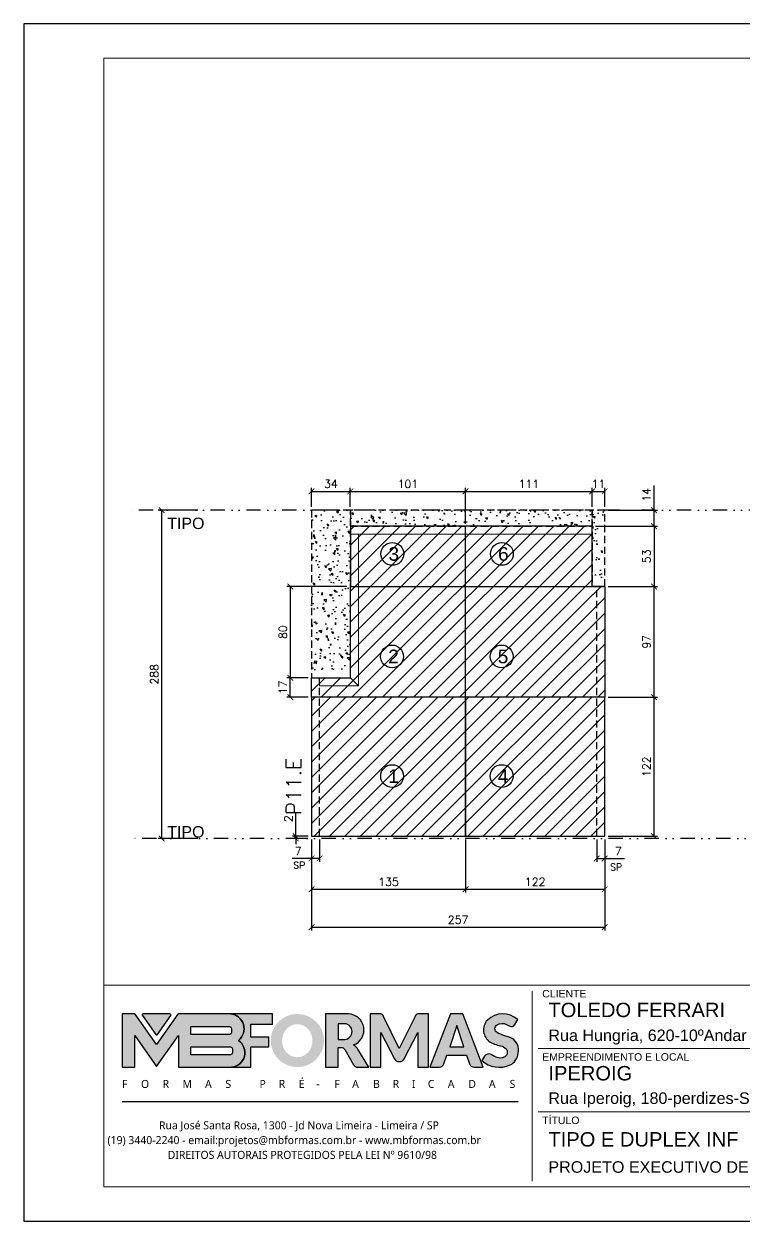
# Model space of a CAD drawing. Extents: x -23436 to 4767, y -3862 to 10024.
# Drawn here: x -17506 to -16875, y 632 to 1682 of the extents above; entities that cross this region are included whole.
import ezdxf
from ezdxf.enums import TextEntityAlignment as Align

# ---------------------------------------------------------------- set-up
doc = ezdxf.new("R2010")
doc.units = 0
doc.header["$PDMODE"] = 2
doc.header["$PDSIZE"] = 10
doc.linetypes.add('DIVIDE2', pattern=[0.625, 0.25, -0.125, 0, -0.125, 0, -0.125])
doc.linetypes.add('HIDDEN', pattern=[9.525, 6.35, -3.175])
doc.layers.get('0').update_dxf_attribs({"lineweight": 13})
doc.layers.get('Defpoints').update_dxf_attribs({"lineweight": 13})
for name, color, linetype in [('Concreto', 250, 'HIDDEN'), ('Cota', 4, 'Continuous'), ('MB Logo', 254, 'Continuous'), ('Nível', 160, 'Continuous'), ('Painéis', 30, 'Continuous'), ('Reaproveitamento', 252, 'Continuous'), ('Romaneio', 10, 'Continuous'), ('Sarrafo de Pressão', 42, 'HIDDEN'), ('Texto Nível', 251, 'Continuous')]:
    doc.layers.add(name, color=color, linetype=linetype)
for name, color, linetype, lineweight in [('cotas', 4, 'Continuous', 13), ('FOLHA MB', 7, 'Continuous', 13), ('Texto Seção', 7, 'Continuous', 15)]:
    doc.layers.add(name, color=color, linetype=linetype, lineweight=lineweight)
doc.layers.add('Laje_Perimetro', color=7, linetype='Continuous', plot=False)
doc.styles.add('ARIAL', font='arial.ttf', dxfattribs={"oblique": 15, "height": 25})
doc.styles.add('MB_C01', font='arial.ttf', dxfattribs={"height": 1.3})
doc.styles.add('MB_C02', font='arial.ttf', dxfattribs={"height": 2})
doc.styles.add('MB_C03', font='arial.ttf', dxfattribs={"height": 2.5})
doc.styles.add('MB_C04', font='arial.ttf', dxfattribs={"height": 6})
doc.styles.add('MtXpl_Lucida_Sans_Un', font='l_10646.ttf')
doc.styles.add('REGUA-120', font='ROMANS.shx', dxfattribs={"height": 15})
doc.styles.add('ROMANS', font='romans.shx')
doc.dimstyles.new('Cota Paínel', dxfattribs={"dimtxt": 7, "dimasz": 5, "dimexe": 3, "dimexo": 3, "dimgap": 3, "dimtad": 1, "dimdec": 1, "dimzin": 12, "dimdsep": 46, "dimtxsty": 'ROMANS', "dimblk": 'ARCHTICK', "dimcen": 0, "dimclrd": 4, "dimclre": 4, "dimclrt": 1, "dimadec": 1, "dimazin": 3, "dimtfac": 1, "dimtdec": 1, "dimtmove": 0, "dimatfit": 3, "dimldrblk": 'OBLIQUE', "dimfxl": 0, "dimtolj": 1, "dimtzin": 12, "dimarcsym": 0})
doc.dimstyles.new('PAINEL', dxfattribs={"dimtxt": 7, "dimasz": 5, "dimexe": 3, "dimexo": 3, "dimgap": 3, "dimtad": 1, "dimdec": 1, "dimzin": 12, "dimdsep": 46, "dimtxsty": 'ROMANS', "dimblk": 'ARCHTICK', "dimcen": 0, "dimclrd": 4, "dimclre": 4, "dimclrt": 1, "dimadec": 1, "dimazin": 3, "dimtfac": 1, "dimtdec": 1, "dimtmove": 0, "dimatfit": 3, "dimldrblk": 'OBLIQUE', "dimfxl": 0, "dimtolj": 1, "dimtzin": 12, "dimarcsym": 0})
pattern_1 = [(45, (-5e-12, 11500), (-6.735192, 6.735192), [])]

# ---------------------------------------------------------------- blocks, each defined once
blk = doc.blocks.new('MB-NOVO')
at = {"layer": 'MB Logo', "linetype": 'Continuous'}
h = blk.add_hatch(color=256, dxfattribs=at)
h.dxf.hatch_style = 1
h.set_gradient(color1=(242, 132, 69), color2=(247, 180, 141), rotation=90, tint=1)
h.paths.add_polyline_path([(-18529.6, 10980.8), (-18475.7, 10980.8, 0.706757), (-18468.7, 11008, 0.681802), (-18476.7, 11034.9), (-18529.4, 11034.9, 0.243712), (-18530.2, 11034.5), (-18551.7, 11003.9), (-18573.3, 11034.5, 0.243712), (-18574.1, 11034.9), (-18586.5, 11034.9), (-18586.5, 10980.8), (-18573.9, 10980.8), (-18573.9, 11012.9), (-18551.7, 10981.5), (-18529.6, 11012.9)])
h.paths.add_polyline_path([(-18516.8, 11014.1), (-18516.8, 11022), (-18477.8, 11022, -0.414214), (-18475.8, 11020), (-18475.8, 11016.1, -0.414214), (-18477.8, 11014.1)], flags=16)
h.paths.add_polyline_path([(-18516.8, 11001.4), (-18476.8, 11001.4, -0.414214), (-18474.8, 10999.4), (-18474.8, 10995.5, -0.414214), (-18476.8, 10993.5), (-18516.8, 10993.5)], flags=16)
at = {"layer": 'MB Logo', "true_color": 0x262626}
h = blk.add_hatch(color=250, dxfattribs=at)
h.dxf.hatch_style = 1
h.paths.add_polyline_path([(-18537.3, 11033.3, 0.60809), (-18538.1, 11034.9), (-18565.3, 11034.9, 0.60809), (-18566.1, 11033.3), (-18552.5, 11014, 0.518202), (-18550.9, 11014)])
h = blk.add_hatch(color=250, dxfattribs=at)
h.dxf.hatch_style = 1
h.paths.add_polyline_path([(-18456.2, 11011.3), (-18456.2, 11024.6), (-18434.2, 11024.6), (-18434.2, 11034.9), (-18476.7, 11034.9, -0.681802), (-18468.7, 11008, -0.706757), (-18475.7, 10980.8), (-18456.2, 10980.8), (-18456.2, 11001.4), (-18437.8, 11001.4), (-18437.8, 11011.3)])
h = blk.add_hatch(color=250, dxfattribs=at)
h.dxf.hatch_style = 1
h.paths.add_polyline_path([(-18435.9, 11007.9, 1), (-18381.9, 11007.9, 1)])
edge = h.paths.add_edge_path(flags=16)
edge.add_ellipse((-18409, 11007.7), major_axis=(0, 16.8), ratio=0.916255, start_angle=0, end_angle=360)
h = blk.add_hatch(color=250, dxfattribs=at)
h.dxf.hatch_style = 1
h.paths.add_polyline_path([(-18357, 11034.9), (-18380.2, 11034.9), (-18380.2, 10980.8), (-18367.6, 10980.8), (-18367.6, 11000.7), (-18363.4, 11000.7, -0.195765), (-18360.9, 10998.9), (-18351.8, 10983.2, 0.261385), (-18347.5, 10980.8), (-18336.4, 10980.8), (-18347.5, 10999, 0.082429), (-18349.6, 11001.5), (-18351.9, 11003.4, 0.81838)])
h.paths.add_polyline_path([(-18360.8, 11009), (-18367.6, 11009), (-18367.6, 11025), (-18360.8, 11025, -0.92578)], flags=16)
h = blk.add_hatch(color=250, dxfattribs=at)
h.dxf.hatch_style = 1
h.paths.add_polyline_path([(-18286.6, 11015.9), (-18286.6, 10980.8), (-18275.8, 10980.8), (-18275.8, 11034.9), (-18286.6, 11034.9, 0.216647), (-18289.4, 11032.4), (-18305.5, 10999.8), (-18321.6, 11032.7, 0.199908), (-18324.3, 11034.9), (-18335.2, 11034.9), (-18335.2, 10980.8), (-18324.3, 10980.8), (-18324.3, 11015.9), (-18310.4, 10989.3, 0.279644), (-18306, 10986.6, 0.340986), (-18300.5, 10989.3)])
h = blk.add_hatch(color=250, dxfattribs=at)
h.dxf.hatch_style = 1
h.paths.add_polyline_path([(-18274.4, 10980.8), (-18265, 10980.8, 0.322517), (-18260.2, 10984.3), (-18257.3, 10993), (-18237.2, 10993), (-18234.3, 10984.3, 0.322517), (-18229.5, 10980.8), (-18220.3, 10980.8), (-18241.2, 11034.9), (-18253.4, 11034.9)])
h.paths.add_polyline_path([(-18254.4, 11001.6), (-18247.3, 11023), (-18240.1, 11001.6)], flags=16)
h = blk.add_hatch(color=250, dxfattribs=at)
h.dxf.hatch_style = 1
h.paths.add_polyline_path([(-18206, 11024, -0.247671), (-18196.9, 11024.3), (-18193.5, 11022.5, 0.40799), (-18188.2, 11024.1), (-18185.4, 11029.1, 0.392837), (-18216.2, 11028.7, 0.467779), (-18213.3, 11006.3, 0.077523), (-18201.2, 11002.1, -0.214206), (-18196.1, 10997.9, -0.284295), (-18198.2, 10991.4, -0.26924), (-18208.8, 10991.6), (-18212.2, 10993.6, 0.407727), (-18219, 10992.1), (-18221.8, 10987.7, 0.296878), (-18193.2, 10983.1, 0.272251), (-18184.9, 10995.3), (-18184.6, 10997.9, 0.348906), (-18193.7, 11011.2), (-18200.4, 11013.5, -0.045018), (-18205.8, 11015.7, -0.618284)])
at = {"layer": 'MB Logo', "linetype": 'Continuous'}
blk.add_line((-18586.5, 10945.9), (-18184.8, 10945.9), dxfattribs=at)
at = {"layer": 'MB Logo', "color": 23, "linetype": 'Continuous', "true_color": 0xf28445}
for points in [[(-18573.3, 11034.5, 0.243712), (-18574.1, 11034.9), (-18586.5, 11034.9), (-18586.5, 10980.8), (-18573.9, 10980.8), (-18573.9, 11012.9), (-18551.7, 10981.5), (-18529.6, 11012.9), (-18529.6, 10980.8), (-18475.7, 10980.8, 0.706757), (-18468.7, 11008, 0.681802), (-18476.7, 11034.9), (-18529.4, 11034.9, 0.243712), (-18530.2, 11034.5), (-18551.7, 11003.9)], [(-18516.8, 11022), (-18477.8, 11022, -0.414214), (-18475.8, 11020), (-18475.8, 11016.1, -0.414214), (-18477.8, 11014.1), (-18516.8, 11014.1)], [(-18516.8, 11001.4), (-18476.8, 11001.4, -0.414214), (-18474.8, 10999.4), (-18474.8, 10995.5, -0.414214), (-18476.8, 10993.5), (-18516.8, 10993.5)]]:
    blk.add_lwpolyline(points, format="xyb", close=True, dxfattribs=at)
at = {"layer": 'MB Logo', "color": 250, "true_color": 0x262626}
for points in [[(-18537.3, 11033.3, 0.60809), (-18538.1, 11034.9), (-18565.3, 11034.9, 0.60809), (-18566.1, 11033.3), (-18552.5, 11014, 0.518202), (-18550.9, 11014)], [(-18437.8, 11011.3), (-18456.2, 11011.3), (-18456.2, 11024.6), (-18434.2, 11024.6), (-18434.2, 11034.9), (-18476.7, 11034.9, -0.681802), (-18468.7, 11008, -0.706757), (-18475.7, 10980.8), (-18456.2, 10980.8), (-18456.2, 11001.4), (-18437.8, 11001.4)], [(-18347.5, 10980.8), (-18336.4, 10980.8), (-18347.5, 10999, 0.082429), (-18349.6, 11001.5), (-18351.9, 11003.4, 0.81838), (-18357, 11034.9), (-18380.2, 11034.9), (-18380.2, 10980.8), (-18367.6, 10980.8), (-18367.6, 11000.7), (-18363.4, 11000.7, -0.209789), (-18360.8, 10998.7), (-18351.8, 10983.2, 0.261385)], [(-18286.6, 11015.9), (-18286.6, 10980.8), (-18275.8, 10980.8), (-18275.8, 11034.9), (-18286.6, 11034.9, 0.216647), (-18289.4, 11032.4), (-18305.5, 10999.8), (-18321.5, 11032.4, 0.216647), (-18324.3, 11034.9), (-18335.2, 11034.9), (-18335.2, 10980.8), (-18324.3, 10980.8), (-18324.3, 11015.9), (-18310.4, 10989.3, 0.279644), (-18306, 10986.6), (-18304.9, 10986.6, 0.279644), (-18300.5, 10989.3)], [(-18265, 10980.8, 0.322517), (-18260.2, 10984.3), (-18257.3, 10993), (-18237.2, 10993), (-18234.3, 10984.3, 0.322517), (-18229.5, 10980.8), (-18220.3, 10980.8), (-18241.2, 11034.9), (-18253.4, 11034.9), (-18274.4, 10980.8)], [(-18206.2, 11015.9, -0.549626), (-18206.4, 11023.8, -0.258723), (-18196.9, 11024.3), (-18193.5, 11022.5, 0.40799), (-18188.2, 11024.1), (-18185.4, 11029.1, 0.392837), (-18216.2, 11028.7, 0.467779), (-18213.3, 11006.3, 0.077523), (-18201.2, 11002.1, -0.203897), (-18196.3, 10998.2), (-18196.1, 10997.8, -0.267611), (-18198, 10991.6), (-18198.5, 10991.3, -0.261145), (-18208.8, 10991.6), (-18212.2, 10993.6, 0.407727), (-18219, 10992.1), (-18221.8, 10987.7, 0.296878), (-18193.2, 10983.1, 0.265963), (-18184.9, 10994.9), (-18184.7, 10997.6, 0.340466), (-18193.1, 11011), (-18200.4, 11013.5, -0.049298)], [(-18367.6, 11009), (-18360.8, 11009, 0.92578), (-18360.8, 11025), (-18367.6, 11025)]]:
    blk.add_lwpolyline(points, format="xyb", close=True, dxfattribs=at)
blk.add_lwpolyline([(-18247.3, 11023), (-18254.4, 11001.6), (-18240.1, 11001.6)], close=True, dxfattribs=at)
at = {"layer": 'MB Logo', "color": 250, "true_color": 0x262626, "style": 'MtXpl_Lucida_Sans_Un'}
for s, height, p in [('F', 8.12, (-18586.8, 10959.8)), ('O', 8.12, (-18567.5, 10959.8)), ('R', 8.12, (-18545.6, 10959.8)), ('M', 8.12, (-18525.4, 10959.8)), ('A', 8.12, (-18502.5, 10959.8)), ('S', 8.12, (-18481.9, 10959.8)), ('P', 8.12, (-18447.3, 10959.8)), ('R', 8.12, (-18427.8, 10959.8)), ('É', 8.12, (-18407.5, 10959.8)), ('-', 8.12, (-18389.6, 10959.8)), ('F', 8.12, (-18371.4, 10959.8)), ('A', 8.12, (-18353.3, 10959.8)), ('B', 8.12, (-18332.1, 10959.8)), ('R', 8.12, (-18312.2, 10959.8)), ('I', 8.12, (-18292.7, 10959.8)), ('C', 8.12, (-18276.6, 10959.8)), ('A', 8.12, (-18256.3, 10959.8)), ('D', 8.12, (-18235.5, 10959.8)), ('A', 8.12, (-18214.6, 10959.8)), ('S', 8.12, (-18193.6, 10959.8)), ('DIREITOS AUTORAIS PROTEGIDOS PELA LEI Nº 9610/98', 8.122, (-18540.4, 10887.8))]:
    blk.add_text(s, height=height, dxfattribs=at).set_placement(p)
at = {"layer": 'MB Logo', "style": 'MtXpl_Lucida_Sans_Un'}
for s, p in [('Rua José Santa Rosa, 1300 - Jd Nova Limeira - Limeira / SP', (-18549.2, 10917.8)), ('(19) 3440-2240 - email:projetos@mbformas.com.br - www.mbformas.com.br', (-18601.5, 10902.8))]:
    blk.add_text(s, height=8.122, dxfattribs=at).set_placement(p)
blk = doc.blocks.new('A$C169d8357')
at = {"layer": 'FOLHA MB', "color": 1}
for p, q in [((1109.8, 356.7), (70, 356.7)), ((445.6, 351.7), (445.6, 185)), ((786.6, 351.7), (786.6, 250.7)), ((943.1, 351.7), (943.1, 185)), ((1109.8, 356.7), (1109.8, 179.9)), ((1455, 356.7), (1109.8, 356.7)), ((1155.3, 185), (1155.3, 351.7)), ((1232.6, 351.7), (1232.6, 185)), ((1455, 331.5), (1109.8, 331.5)), ((938.1, 316.3), (791.6, 316.3)), ((1109.8, 316.3), (948.2, 316.3)), ((1029, 311.3), (1029, 286)), ((1455, 306.2), (1109.8, 306.2)), ((781.5, 301.2), (450.7, 301.2)), ((938.1, 281), (791.6, 281)), ((1109.8, 281), (948.2, 281)), ((1029, 275.9), (1029, 250.7)), ((1455, 281), (1109.8, 281)), ((1455, 255.7), (1109.8, 255.7)), ((938.1, 245.6), (450.7, 245.6)), ((1109.8, 245.6), (948.2, 245.6)), ((1029, 240.6), (1029, 185)), ((1455, 230.4), (1109.8, 230.4)), ((1455, 205.2), (1109.8, 205.2))]:
    blk.add_line(p, q, dxfattribs=at)
for points in [[(0, 1199.9), (0, 149.9), (1485, 149.9), (1485, 1199.9)], [(70, 1169.9), (70, 179.9), (1455, 179.9), (1455, 1169.9)]]:
    blk.add_lwpolyline(points, close=True, dxfattribs=at)
at = {"layer": 'MB Logo', "xscale": 0.8642040370897565, "yscale": 0.8642040370897565, "zscale": 0.8642040370897565}
blk.add_blockref('MB-NOVO', (16148.7, -9204.8), dxfattribs=at)
at = {"layer": 'FOLHA MB', "color": 6}
for s, height, style, p in [('CLIENTE', 6.57, 'MB_C01', (454.3, 346.1)), ('RESPONSÁVEL TÉCNICO', 6.566, 'MB_C01', (791.2, 344.6)), ('FASE DO PROJETO', 6.566, 'MB_C01', (947.8, 344.6)), ('Rua Hungria, 620-10ºAndar SP /  São Paulo', 10.102, 'MB_C02', (459.7, 307.8)), ('PROJETISTA', 6.57, 'MB_C01', (791.2, 306.7)), ('DATA', 6.57, 'MB_C01', (947.8, 306.7)), ('ESCALA', 6.57, 'MB_C01', (1033.7, 306.7)), ('EMPREENDIMENTO E LOCAL', 6.566, 'MB_C01', (454.3, 290.6)), ('DISCIPLINA', 6.57, 'MB_C01', (791.2, 271.4)), ('COR MADEIRA', 6.566, 'MB_C01', (947.8, 271.4)), ('COR TARJA', 6.57, 'MB_C01', (1033.7, 271.4)), ('Rua Iperoig, 180-perdizes-SP /  São Paulo', 10.102, 'MB_C02', (459.7, 252.7)), ('TÍTULO', 6.57, 'MB_C01', (454.3, 235)), ('REVISÃO', 6.57, 'MB_C01', (947.8, 236.5)), ('FOLHA', 6.57, 'MB_C01', (1033.7, 236.5)), ('PROJETO EXECUTIVO DE PILARES', 10.102, 'MB_C02', (459.7, 192.3))]:
    blk.add_text(s, height=height, dxfattribs=dict(at, style=style)).set_placement(p)
at = {"layer": 'FOLHA MB', "color": 5}
for s, height, style, p in [('TOLEDO FERRARI', 12.628, 'MB_C03', (459.7, 328.8)), ('DANIEL RODRIGUES', 10.102, 'MB_C02', (791.6, 322.4)), ('EXECUTIVO', 10.1, 'MB_C02', (948.1, 320.5)), ('THAÍS BANDEIRA', 10.102, 'MB_C02', (791.5, 285.1)), ('31/05/2023', 10.1, 'MB_C02', (948.1, 285.1)), ('1:50', 10.1, 'MB_C02', (1034, 287.1)), ('IPEROIG', 12.63, 'MB_C03', (459.7, 273.3)), ('PADRÃO', 10.1, 'MB_C02', (948.1, 251.8)), ('FORMA DE MADEIRA', 10.102, 'MB_C02', (791.6, 251.7)), ('S/COR', 10.1, 'MB_C02', (1034, 251.8)), ('TIPO E DUPLEX INF', 12.628, 'MB_C03', (459.7, 215.3)), ('00', 10.1, 'MB_C02', (1126.7, 211.8)), ('31/05/23', 10.1, 'MB_C02', (1166.5, 211.6)), ('EMISSÃO INICIAL', 10.102, 'MB_C02', (1243.1, 211.6)), ('00', 12.63, 'MB_C03', (967.6, 205))]:
    blk.add_text(s, height=height, dxfattribs=dict(at, style=style)).set_placement(p)
at = {"layer": 'FOLHA MB', "color": 6, "style": 'MB_C01'}
for s, p in [('REV. Nº', (1132.5, 198.1)), ('DATA', (1189.7, 198.1)), ('DESCRIÇÃO', (1265.5, 198.1))]:
    blk.add_text(s, height=6.57, dxfattribs=at).set_placement(p, align=Align.MIDDLE_CENTER)
at = {"layer": 'FOLHA MB', "insert": (1239.4, 189.4), "char_height": 5.051, "width": 210.818, "attachment_point": 1, "style": 'MB_C04'}
blk.add_mtext('TOLEDO-IPEROIG-LO-TIP-DINF-PI-R00.DWG', dxfattribs=at)
blk = doc.blocks.new('_ArchTick')
at = {"color": 0, "linetype": 'ByBlock', "const_width": 0.15}
blk.add_lwpolyline([(-0.5, -0.5), (0.5, 0.5)], dxfattribs=at)
blk = doc.blocks.new('*D4330')
at = {"layer": 'Cota', "color": 4, "lineweight": -2, "transparency": 16777216}
for p, q in [((-17254.3, 966.8), (-17254.3, 920.3)), ((-17119.3, 966.8), (-17119.3, 920.3)), ((-17254.3, 923.3), (-17119.3, 923.3))]:
    blk.add_line(p, q, dxfattribs=at)
at = {"layer": 'Defpoints', "color": 0, "transparency": 16777216}
for p in [(-17254.3, 969.8), (-17119.3, 969.8), (-17119.3, 923.3)]:
    blk.add_point(p, dxfattribs=at)
at = {"layer": 'Cota', "color": 4, "lineweight": -2, "transparency": 16777216, "xscale": 5, "yscale": 5, "zscale": 5, "rotation": 180}
blk.add_blockref('_ArchTick', (-17254.3, 923.3), dxfattribs=at)
at = {"layer": 'Cota', "color": 4, "lineweight": -2, "transparency": 16777216, "xscale": 5, "yscale": 5, "zscale": 5}
blk.add_blockref('_ArchTick', (-17119.3, 923.3), dxfattribs=at)
at = {"layer": 'Cota', "color": 1, "transparency": 16777216, "insert": (-17186.8, 929.8), "char_height": 7, "attachment_point": 5, "style": 'ROMANS'}
blk.add_mtext('\\A1;135', dxfattribs=at)
blk = doc.blocks.new('_OBLIQUE')
at = {"color": 0, "linetype": 'ByBlock', "lineweight": -2}
for p, q in [((0, 0), (-1, 0)), ((-0.5, -0.5), (0.5, 0.5))]:
    blk.add_line(p, q, dxfattribs=at)
blk = doc.blocks.new('*D4331')
at = {"layer": 'Cota', "color": 4, "lineweight": -2, "transparency": 16777216}
for p, q in [((-16994.3, 1091.8), (-16951.1, 1091.8)), ((-16954.1, 969.8), (-16954.1, 1091.8)), ((-16994.3, 969.8), (-16951.1, 969.8))]:
    blk.add_line(p, q, dxfattribs=at)
at = {"layer": 'Defpoints', "color": 0, "transparency": 16777216}
for p in [(-16997.3, 1091.8), (-16954.1, 1091.8), (-16997.3, 969.8)]:
    blk.add_point(p, dxfattribs=at)
at = {"layer": 'Cota', "color": 4, "lineweight": -2, "transparency": 16777216, "xscale": 5, "yscale": 5, "zscale": 5}
for p, rotation in [((-16954.1, 1091.8), 90), ((-16954.1, 969.8), 270)]:
    blk.add_blockref('_ArchTick', p, dxfattribs=dict(at, rotation=rotation))
at = {"layer": 'Cota', "color": 1, "transparency": 16777216, "insert": (-16960.6, 1030.8), "char_height": 7, "attachment_point": 5, "rotation": 90, "style": 'ROMANS'}
blk.add_mtext('\\A1;122', dxfattribs=at)
blk = doc.blocks.new('*D4332')
at = {"layer": 'Cota', "color": 4, "lineweight": -2, "transparency": 16777216}
for p, q in [((-17254.3, 966.8), (-17254.3, 947.3)), ((-17247.3, 966.8), (-17247.3, 947.3)), ((-17254.3, 950.3), (-17271.4, 950.3)), ((-17247.3, 950.3), (-17254.3, 950.3))]:
    blk.add_line(p, q, dxfattribs=at)
at = {"layer": 'Defpoints', "color": 0, "transparency": 16777216}
for p in [(-17254.3, 969.8), (-17247.3, 969.8), (-17254.3, 950.3)]:
    blk.add_point(p, dxfattribs=at)
at = {"layer": 'Cota', "color": 4, "lineweight": -2, "transparency": 16777216, "xscale": 5, "yscale": 5, "zscale": 5, "rotation": 180}
blk.add_blockref('_ArchTick', (-17254.3, 950.3), dxfattribs=at)
at = {"layer": 'Cota', "color": 4, "lineweight": -2, "transparency": 16777216, "xscale": 5, "yscale": 5, "zscale": 5}
blk.add_blockref('_ArchTick', (-17247.3, 950.3), dxfattribs=at)
at = {"layer": 'Cota', "color": 1, "transparency": 16777216, "insert": (-17266.1, 956.8), "char_height": 7, "attachment_point": 5, "style": 'ROMANS'}
blk.add_mtext('\\A1;7', dxfattribs=at)
blk = doc.blocks.new('*D4333')
at = {"layer": 'Cota', "color": 4, "lineweight": -2, "transparency": 16777216}
for p, q in [((-17004.3, 966.8), (-17004.3, 947.3)), ((-16997.3, 966.8), (-16997.3, 947.3)), ((-17004.3, 950.3), (-16997.3, 950.3)), ((-16997.3, 950.3), (-16980.1, 950.3))]:
    blk.add_line(p, q, dxfattribs=at)
at = {"layer": 'Defpoints', "color": 0, "transparency": 16777216}
for p in [(-17004.3, 969.8), (-16997.3, 969.8), (-16997.3, 950.3)]:
    blk.add_point(p, dxfattribs=at)
at = {"layer": 'Cota', "color": 4, "lineweight": -2, "transparency": 16777216, "xscale": 5, "yscale": 5, "zscale": 5, "rotation": 180}
blk.add_blockref('_ArchTick', (-17004.3, 950.3), dxfattribs=at)
at = {"layer": 'Cota', "color": 4, "lineweight": -2, "transparency": 16777216, "xscale": 5, "yscale": 5, "zscale": 5}
blk.add_blockref('_ArchTick', (-16997.3, 950.3), dxfattribs=at)
at = {"layer": 'Cota', "color": 1, "transparency": 16777216, "insert": (-16985.4, 956.8), "char_height": 7, "attachment_point": 5, "style": 'ROMANS'}
blk.add_mtext('\\A1;7', dxfattribs=at)
blk = doc.blocks.new('*D4334')
at = {"layer": 'Cota', "color": 4, "lineweight": -2, "transparency": 16777216}
for p, q in [((-17119.3, 966.8), (-17119.3, 920.3)), ((-16997.3, 966.8), (-16997.3, 920.3)), ((-17119.3, 923.3), (-16997.3, 923.3))]:
    blk.add_line(p, q, dxfattribs=at)
at = {"layer": 'Defpoints', "color": 0, "transparency": 16777216}
for p in [(-17119.3, 969.8), (-16997.3, 969.8), (-16997.3, 923.3)]:
    blk.add_point(p, dxfattribs=at)
at = {"layer": 'Cota', "color": 4, "lineweight": -2, "transparency": 16777216, "xscale": 5, "yscale": 5, "zscale": 5, "rotation": 180}
blk.add_blockref('_ArchTick', (-17119.3, 923.3), dxfattribs=at)
at = {"layer": 'Cota', "color": 4, "lineweight": -2, "transparency": 16777216, "xscale": 5, "yscale": 5, "zscale": 5}
blk.add_blockref('_ArchTick', (-16997.3, 923.3), dxfattribs=at)
at = {"layer": 'Cota', "color": 1, "transparency": 16777216, "insert": (-17058.3, 929.8), "char_height": 7, "attachment_point": 5, "style": 'ROMANS'}
blk.add_mtext('\\A1;122', dxfattribs=at)
blk = doc.blocks.new('*D4335')
at = {"layer": 'Cota', "color": 4, "lineweight": -2, "transparency": 16777216}
for p, q in [((-17254.3, 966.8), (-17254.3, 887)), ((-16997.3, 966.8), (-16997.3, 887)), ((-17254.3, 890), (-16997.3, 890))]:
    blk.add_line(p, q, dxfattribs=at)
at = {"layer": 'Defpoints', "color": 0, "transparency": 16777216}
for p in [(-17254.3, 969.8), (-16997.3, 969.8), (-16997.3, 890)]:
    blk.add_point(p, dxfattribs=at)
at = {"layer": 'Cota', "color": 4, "lineweight": -2, "transparency": 16777216, "xscale": 5, "yscale": 5, "zscale": 5, "rotation": 180}
blk.add_blockref('_ArchTick', (-17254.3, 890), dxfattribs=at)
at = {"layer": 'Cota', "color": 4, "lineweight": -2, "transparency": 16777216, "xscale": 5, "yscale": 5, "zscale": 5}
blk.add_blockref('_ArchTick', (-16997.3, 890), dxfattribs=at)
at = {"layer": 'Cota', "color": 1, "transparency": 16777216, "insert": (-17125.8, 896.5), "char_height": 7, "attachment_point": 5, "style": 'ROMANS'}
blk.add_mtext('\\A1;257', dxfattribs=at)
blk = doc.blocks.new('*D4244')
at = {"layer": 'cotas', "color": 4, "lineweight": -2, "transparency": 16777216}
for p, q in [((-16994.3, 1188.8), (-16951.1, 1188.8)), ((-16954.1, 1091.8), (-16954.1, 1188.8)), ((-16994.3, 1091.8), (-16951.1, 1091.8))]:
    blk.add_line(p, q, dxfattribs=at)
at = {"layer": 'Defpoints', "color": 0, "transparency": 16777216}
for p in [(-16997.3, 1188.8), (-16954.1, 1188.8), (-16997.3, 1091.8)]:
    blk.add_point(p, dxfattribs=at)
at = {"layer": 'cotas', "color": 4, "lineweight": -2, "transparency": 16777216, "xscale": 5, "yscale": 5, "zscale": 5}
for p, rotation in [((-16954.1, 1188.8), 90), ((-16954.1, 1091.8), 270)]:
    blk.add_blockref('_ArchTick', p, dxfattribs=dict(at, rotation=rotation))
at = {"layer": 'cotas', "color": 1, "transparency": 16777216, "insert": (-16960.6, 1140.3), "char_height": 7, "attachment_point": 5, "rotation": 90, "style": 'ROMANS'}
blk.add_mtext('\\A1;97', dxfattribs=at)
blk = doc.blocks.new('*D4245')
at = {"layer": 'cotas', "color": 4, "lineweight": -2, "transparency": 16777216}
for p, q in [((-17005.3, 1241.8), (-16951.1, 1241.8)), ((-16954.1, 1241.8), (-16954.1, 1188.8)), ((-16994.3, 1188.8), (-16951.1, 1188.8))]:
    blk.add_line(p, q, dxfattribs=at)
at = {"layer": 'Defpoints', "color": 0, "transparency": 16777216}
for p in [(-17008.3, 1241.8), (-16997.3, 1188.8), (-16954.1, 1188.8)]:
    blk.add_point(p, dxfattribs=at)
at = {"layer": 'cotas', "color": 4, "lineweight": -2, "transparency": 16777216, "xscale": 5, "yscale": 5, "zscale": 5}
for p, rotation in [((-16954.1, 1241.8), 90), ((-16954.1, 1188.8), 270)]:
    blk.add_blockref('_ArchTick', p, dxfattribs=dict(at, rotation=rotation))
at = {"layer": 'cotas', "color": 1, "transparency": 16777216, "insert": (-16960.6, 1215.3), "char_height": 7, "attachment_point": 5, "rotation": 90, "style": 'ROMANS'}
blk.add_mtext('\\A1;53', dxfattribs=at)
blk = doc.blocks.new('*D4246')
at = {"layer": 'cotas', "color": 4, "lineweight": -2, "transparency": 16777216}
for p, q in [((-17223.3, 1188.8), (-17275.9, 1188.8)), ((-17272.9, 1188.8), (-17272.9, 1108.8)), ((-17257.3, 1108.8), (-17275.9, 1108.8))]:
    blk.add_line(p, q, dxfattribs=at)
at = {"layer": 'Defpoints', "color": 0, "transparency": 16777216}
for p in [(-17220.3, 1188.8), (-17272.9, 1108.8), (-17254.3, 1108.8)]:
    blk.add_point(p, dxfattribs=at)
at = {"layer": 'cotas', "color": 4, "lineweight": -2, "transparency": 16777216, "xscale": 5, "yscale": 5, "zscale": 5}
for p, rotation in [((-17272.9, 1188.8), 90), ((-17272.9, 1108.8), 270)]:
    blk.add_blockref('_ArchTick', p, dxfattribs=dict(at, rotation=rotation))
at = {"layer": 'cotas', "color": 1, "transparency": 16777216, "insert": (-17279.4, 1148.8), "char_height": 7, "attachment_point": 5, "rotation": 90, "style": 'ROMANS'}
blk.add_mtext('\\A1;80', dxfattribs=at)
blk = doc.blocks.new('*D4247')
at = {"layer": 'cotas', "color": 4, "lineweight": -2, "transparency": 16777216}
for p, q in [((-17254.3, 1258.8), (-17254.3, 1275.3)), ((-17254.3, 1272.3), (-17220.3, 1272.3)), ((-17220.3, 1258.8), (-17220.3, 1275.3))]:
    blk.add_line(p, q, dxfattribs=at)
at = {"layer": 'Defpoints', "color": 0, "transparency": 16777216}
for p in [(-17220.3, 1272.3), (-17254.3, 1255.8), (-17220.3, 1255.8)]:
    blk.add_point(p, dxfattribs=at)
at = {"layer": 'cotas', "color": 4, "lineweight": -2, "transparency": 16777216, "xscale": 5, "yscale": 5, "zscale": 5, "rotation": 180}
blk.add_blockref('_ArchTick', (-17254.3, 1272.3), dxfattribs=at)
at = {"layer": 'cotas', "color": 4, "lineweight": -2, "transparency": 16777216, "xscale": 5, "yscale": 5, "zscale": 5}
blk.add_blockref('_ArchTick', (-17220.3, 1272.3), dxfattribs=at)
at = {"layer": 'cotas', "color": 1, "transparency": 16777216, "insert": (-17237.3, 1278.8), "char_height": 7, "attachment_point": 5, "style": 'ROMANS'}
blk.add_mtext('\\A1;34', dxfattribs=at)
blk = doc.blocks.new('*D4248')
at = {"layer": 'cotas', "color": 4, "lineweight": -2, "transparency": 16777216}
for p, q in [((-17008.3, 1258.8), (-17008.3, 1275.3)), ((-17008.3, 1272.3), (-16997.3, 1272.3)), ((-16997.3, 1258.8), (-16997.3, 1275.3))]:
    blk.add_line(p, q, dxfattribs=at)
at = {"layer": 'Defpoints', "color": 0, "transparency": 16777216}
for p in [(-16997.3, 1272.3), (-17008.3, 1255.8), (-16997.3, 1255.8)]:
    blk.add_point(p, dxfattribs=at)
at = {"layer": 'cotas', "color": 4, "lineweight": -2, "transparency": 16777216, "xscale": 5, "yscale": 5, "zscale": 5, "rotation": 180}
blk.add_blockref('_ArchTick', (-17008.3, 1272.3), dxfattribs=at)
at = {"layer": 'cotas', "color": 4, "lineweight": -2, "transparency": 16777216, "xscale": 5, "yscale": 5, "zscale": 5}
blk.add_blockref('_ArchTick', (-16997.3, 1272.3), dxfattribs=at)
at = {"layer": 'cotas', "color": 1, "transparency": 16777216, "insert": (-17002.8, 1278.8), "char_height": 7, "attachment_point": 5, "style": 'ROMANS'}
blk.add_mtext('\\A1;11', dxfattribs=at)
blk = doc.blocks.new('*D4249')
at = {"layer": 'cotas', "color": 4, "lineweight": -2, "transparency": 16777216}
for p, q in [((-17220.3, 1258.8), (-17220.3, 1275.3)), ((-17220.3, 1272.3), (-17119.3, 1272.3)), ((-17119.3, 1244.8), (-17119.3, 1275.3))]:
    blk.add_line(p, q, dxfattribs=at)
at = {"layer": 'Defpoints', "color": 0, "transparency": 16777216}
for p in [(-17119.3, 1272.3), (-17220.3, 1255.8), (-17119.3, 1241.8)]:
    blk.add_point(p, dxfattribs=at)
at = {"layer": 'cotas', "color": 4, "lineweight": -2, "transparency": 16777216, "xscale": 5, "yscale": 5, "zscale": 5, "rotation": 180}
blk.add_blockref('_ArchTick', (-17220.3, 1272.3), dxfattribs=at)
at = {"layer": 'cotas', "color": 4, "lineweight": -2, "transparency": 16777216, "xscale": 5, "yscale": 5, "zscale": 5}
blk.add_blockref('_ArchTick', (-17119.3, 1272.3), dxfattribs=at)
at = {"layer": 'cotas', "color": 1, "transparency": 16777216, "insert": (-17169.8, 1278.8), "char_height": 7, "attachment_point": 5, "style": 'ROMANS'}
blk.add_mtext('\\A1;101', dxfattribs=at)
blk = doc.blocks.new('*D4250')
at = {"layer": 'cotas', "color": 4, "lineweight": -2, "transparency": 16777216}
for p, q in [((-17119.3, 1244.8), (-17119.3, 1275.3)), ((-17119.3, 1272.3), (-17008.3, 1272.3)), ((-17008.3, 1258.8), (-17008.3, 1275.3))]:
    blk.add_line(p, q, dxfattribs=at)
at = {"layer": 'Defpoints', "color": 0, "transparency": 16777216}
for p in [(-17008.3, 1272.3), (-17008.3, 1255.8), (-17119.3, 1241.8)]:
    blk.add_point(p, dxfattribs=at)
at = {"layer": 'cotas', "color": 4, "lineweight": -2, "transparency": 16777216, "xscale": 5, "yscale": 5, "zscale": 5, "rotation": 180}
blk.add_blockref('_ArchTick', (-17119.3, 1272.3), dxfattribs=at)
at = {"layer": 'cotas', "color": 4, "lineweight": -2, "transparency": 16777216, "xscale": 5, "yscale": 5, "zscale": 5}
blk.add_blockref('_ArchTick', (-17008.3, 1272.3), dxfattribs=at)
at = {"layer": 'cotas', "color": 1, "transparency": 16777216, "insert": (-17063.8, 1278.8), "char_height": 7, "attachment_point": 5, "style": 'ROMANS'}
blk.add_mtext('\\A1;111', dxfattribs=at)
blk = doc.blocks.new('*D5094')
at = {"layer": 'cotas', "color": 4, "lineweight": -2, "transparency": 16777216}
for p, q in [((-17354, 1255.8), (-17388.6, 1255.8)), ((-17385.6, 967.8), (-17385.6, 1255.8)), ((-17354, 967.8), (-17388.6, 967.8))]:
    blk.add_line(p, q, dxfattribs=at)
at = {"layer": 'Defpoints', "color": 0, "transparency": 16777216}
for p in [(-17385.6, 1255.8), (-17351, 1255.8), (-17351, 967.8)]:
    blk.add_point(p, dxfattribs=at)
at = {"layer": 'cotas', "color": 4, "lineweight": -2, "transparency": 16777216, "xscale": 5, "yscale": 5, "zscale": 5}
for p, rotation in [((-17385.6, 1255.8), 90), ((-17385.6, 967.8), 270)]:
    blk.add_blockref('_ArchTick', p, dxfattribs=dict(at, rotation=rotation))
at = {"layer": 'cotas', "color": 1, "transparency": 16777216, "insert": (-17392.1, 1111.8), "char_height": 7, "attachment_point": 5, "rotation": 90, "style": 'ROMANS'}
blk.add_mtext('\\A1;288', dxfattribs=at)
blk = doc.blocks.new('*D5095')
at = {"layer": 'cotas', "color": 4, "lineweight": -2, "transparency": 16777216}
for p, q in [((-16954.1, 1255.8), (-16954.1, 1277.5)), ((-16994.3, 1255.8), (-16951.1, 1255.8)), ((-16954.1, 1241.8), (-16954.1, 1255.8)), ((-17005.3, 1241.8), (-16951.1, 1241.8))]:
    blk.add_line(p, q, dxfattribs=at)
at = {"layer": 'Defpoints', "color": 0, "transparency": 16777216}
for p in [(-16997.3, 1255.8), (-16954.1, 1255.8), (-17008.3, 1241.8)]:
    blk.add_point(p, dxfattribs=at)
at = {"layer": 'cotas', "color": 4, "lineweight": -2, "transparency": 16777216, "xscale": 5, "yscale": 5, "zscale": 5}
for p, rotation in [((-16954.1, 1255.8), 90), ((-16954.1, 1241.8), 270)]:
    blk.add_blockref('_ArchTick', p, dxfattribs=dict(at, rotation=rotation))
at = {"layer": 'cotas', "color": 1, "transparency": 16777216, "insert": (-16960.6, 1269.2), "char_height": 7, "attachment_point": 5, "rotation": 90, "style": 'ROMANS'}
blk.add_mtext('\\A1;14', dxfattribs=at)
blk = doc.blocks.new('*D5477')
at = {"layer": 'cotas', "color": 4, "lineweight": -2, "transparency": 16777216}
for p, q in [((-17268.1, 969.8), (-17268.1, 990.5)), ((-17257.3, 969.8), (-17271.1, 969.8)), ((-17257.4, 967.8), (-17271.1, 967.8)), ((-17268.1, 967.8), (-17268.1, 969.8)), ((-17268.1, 967.8), (-17268.1, 962.8))]:
    blk.add_line(p, q, dxfattribs=at)
at = {"layer": 'Defpoints', "color": 0, "transparency": 16777216}
for p in [(-17268.1, 969.8), (-17254.4, 967.8), (-17254.3, 969.8)]:
    blk.add_point(p, dxfattribs=at)
at = {"layer": 'cotas', "color": 4, "lineweight": -2, "transparency": 16777216, "xscale": 5, "yscale": 5, "zscale": 5}
for p, rotation in [((-17268.1, 969.8), 270), ((-17268.1, 967.8), 90)]:
    blk.add_blockref('_ArchTick', p, dxfattribs=dict(at, rotation=rotation))
at = {"layer": 'cotas', "color": 1, "transparency": 16777216, "insert": (-17274.6, 985.2), "char_height": 7, "attachment_point": 5, "rotation": 90, "style": 'ROMANS'}
blk.add_mtext('\\A1;2', dxfattribs=at)
blk = doc.blocks.new('*D5478')
at = {"layer": 'cotas', "color": 4, "lineweight": -2, "transparency": 16777216}
for p, q in [((-17257.3, 1108.8), (-17275.9, 1108.8)), ((-17272.9, 1091.8), (-17272.9, 1108.8)), ((-17257.3, 1091.8), (-17275.9, 1091.8))]:
    blk.add_line(p, q, dxfattribs=at)
at = {"layer": 'Defpoints', "color": 0, "transparency": 16777216}
for p in [(-17272.9, 1108.8), (-17254.3, 1108.8), (-17254.3, 1091.8)]:
    blk.add_point(p, dxfattribs=at)
at = {"layer": 'cotas', "color": 4, "lineweight": -2, "transparency": 16777216, "xscale": 5, "yscale": 5, "zscale": 5}
for p, rotation in [((-17272.9, 1108.8), 90), ((-17272.9, 1091.8), 270)]:
    blk.add_blockref('_ArchTick', p, dxfattribs=dict(at, rotation=rotation))
at = {"layer": 'cotas', "color": 1, "transparency": 16777216, "insert": (-17279.4, 1100.3), "char_height": 7, "attachment_point": 5, "rotation": 90, "style": 'ROMANS'}
blk.add_mtext('\\A1;17', dxfattribs=at)

msp = doc.modelspace()

# ---------------------------------------------------------------- hatches: boundary and pattern name
at = {"layer": 'Concreto'}
h = msp.add_hatch(dxfattribs=at)
h.set_pattern_fill('AR-CONC', color=256, scale=0.1, angle=-270)
h.set_pattern_definition([(140, (3170.02, 12706), (1.593909, 18.218467), [1.905, -20.955]), (85, (3170.02, 12706), (-19.105685, -3.524342), [1.524, -16.764058]), (190.451445, (3170.153, 12707.518), (-17.511775, 14.694125), [1.619001, -17.809024]), (136.1842, (3164.94, 12706), (4.204233, 27.107904), [2.8575, -31.4325]), (186.63556, (3165.29, 12708.26), (-24.742612, 23.740413), [2.428502, -26.71356]), (81.18415, (3164.94, 12706), (-24.742612, 23.740413), [2.285997, -25.145973]), (111, (3166.21, 12708.54), (10.22652, 15.161439), [1.905, -20.955]), (56, (3166.21, 12708.54), (-18.418797, 6.180203), [1.524, -16.764]), (161.451445, (3167.063, 12709.803), (-8.192277, 21.341642), [1.619001, -17.808994]), (127.5, (3170.0205, 12706), (-8.4555039, 0.3088603), [0, -16.5608, 0, -17.018, 0, -16.8275]), (97.5, (3170.0205, 12706), (-10.0180575, 6.6819663), [0, -9.7028, 0, -16.1798, 0, -6.4135]), (57.5, (3170.0205, 12700.336), (0.5728744, 13.5590595), [0, -6.35, 0, -19.812, 0, -26.289]), (47.5, (3170.02, 12697.796), (-2.542649, 14.812918), [0, -8.255, 0, -13.1572, 0, -18.669])])
h.paths.add_polyline_path([(-17254.264, 1115.818), (-17220.264, 1115.818), (-17220.264, 1255.818), (-17254.264, 1255.818)])
h = msp.add_hatch(dxfattribs=at)
h.set_pattern_fill('AR-CONC', color=256, scale=0.1, angle=-270)
h.set_pattern_definition([(140, (8e-05, 11500), (1.593909, 18.218467), [1.905, -20.955]), (85, (8e-05, 11500), (-19.105685, -3.524342), [1.524, -16.764058]), (190.45144, (0.133, 11501.518), (-17.511775, 14.694125), [1.619001, -17.809024]), (136.1842, (-5.08, 11500), (4.204233, 27.107904), [2.8575, -31.4325]), (186.63556, (-4.73, 11502.26), (-24.742612, 23.740413), [2.428502, -26.71356]), (81.18415, (-5.08, 11500), (-24.742612, 23.740413), [2.285997, -25.145973]), (111, (-3.81, 11502.54), (10.22652, 15.161439), [1.905, -20.955]), (56, (-3.81, 11502.54), (-18.418797, 6.180203), [1.524, -16.764]), (161.45145, (-2.958, 11503.803), (-8.192277, 21.341642), [1.619001, -17.808994]), (127.5, (8e-05, 11500), (-8.4555039, 0.3088603), [0, -16.5608, 0, -17.018, 0, -16.8275]), (97.5, (8e-05, 11500), (-10.0180575, 6.6819663), [0, -9.7028, 0, -16.1798, 0, -6.4135]), (57.5, (8e-05, 11494.336), (0.5728744, 13.5590595), [0, -6.35, 0, -19.812, 0, -26.289]), (47.5, (8e-05, 11491.796), (-2.542649, 14.812918), [0, -8.255, 0, -13.1572, 0, -18.669])])
h.paths.add_polyline_path([(-17220.264, 1241.818), (-17008.264, 1241.818), (-17008.264, 1255.818), (-17220.264, 1255.818)])
h = msp.add_hatch(dxfattribs=at)
h.set_pattern_fill('AR-CONC', color=256, scale=0.1, angle=-270)
h.set_pattern_definition([(140, (1585, -36), (1.593909, 18.218467), [1.905, -20.955]), (85, (1585, -36), (-19.105685, -3.524342), [1.524, -16.764058]), (190.45144, (1585.133, -34.482), (-17.511775, 14.694125), [1.619, -17.809024]), (136.1842, (1579.92, -36), (4.204233, 27.107904), [2.8575, -31.4325]), (186.63556, (1580.27, -33.74), (-24.742612, 23.740413), [2.428502, -26.71356]), (81.18415, (1579.92, -36), (-24.742612, 23.740413), [2.285997, -25.145973]), (111, (1581.19, -33.46), (10.22652, 15.161439), [1.905, -20.955]), (56, (1581.19, -33.46), (-18.418797, 6.180203), [1.524, -16.764]), (161.45145, (1582.042, -32.197), (-8.192277, 21.341642), [1.619, -17.808994]), (127.5, (1585, -36), (-8.455504, 0.3088603), [0, -16.5608, 0, -17.018, 0, -16.8275]), (97.5, (1585, -36), (-10.0180575, 6.6819663), [0, -9.7028, 0, -16.1798, 0, -6.4135]), (57.5, (1585, -41.664), (0.5728744, 13.5590595), [0, -6.35, 0, -19.812, 0, -26.289]), (47.5, (1585, -44.204), (-2.542649, 14.812918), [0, -8.255, 0, -13.1572, 0, -18.669])])
h.paths.add_polyline_path([(-17008.264, 1188.818), (-16997.264, 1188.818), (-16997.264, 1255.818), (-17008.264, 1255.818)])
at = {"layer": 'Reaproveitamento'}
h = msp.add_hatch(dxfattribs=at)
h.set_pattern_fill('ANSI31', color=256, scale=3, style=0)
h.set_pattern_definition([(45, (-11602.353, -4e-12), (-6.735192, 6.735192), [])])
h.paths.add_polyline_path([(-16997.264, 1181.818), (-16997.264, 1188.818), (-17008.264, 1188.818), (-17008.264, 1241.818), (-17220.264, 1241.818), (-17220.264, 1181.818)])
h = msp.add_hatch(dxfattribs=at)
h.set_pattern_fill('ANSI31', color=256, scale=3, style=0)
h.set_pattern_definition([(45, (1585, -4e-12), (-6.735192, 6.735192), [])])
h.paths.add_polyline_path([(-17254.264, 1092.386), (-17254.264, 1108.818), (-17220.264, 1108.818), (-17220.264, 1181.818), (-16997.264, 1181.818), (-16997.264, 1091.818)])
h = msp.add_hatch(dxfattribs=at)
h.set_pattern_fill('ANSI31', color=256, scale=3, style=0)
h.set_pattern_definition(pattern_1)
h.paths.add_polyline_path([(-17254.264, 969.818), (-17119.264, 969.818), (-17119.264, 1091.818), (-17254.264, 1092.386)])
h = msp.add_hatch(dxfattribs=at)
h.set_pattern_fill('ANSI31', color=256, scale=3, style=0)
h.set_pattern_definition(pattern_1)
h.paths.add_polyline_path([(-17119.264, 969.818), (-16997.264, 969.818), (-16997.264, 1091.818), (-17119.264, 1091.818)])

# ---------------------------------------------------------------- linework, layer by layer
at = {"layer": 'Concreto'}
for points in [[(-17254.264, 1108.818), (-17220.264, 1108.818), (-17220.264, 1255.818), (-17254.264, 1255.818)], [(-17220.264, 1241.818), (-17008.264, 1241.818), (-17008.264, 1255.818), (-17220.264, 1255.818)], [(-17008.264, 1188.818), (-16997.264, 1188.818), (-16997.264, 1255.818), (-17008.264, 1255.818)]]:
    msp.add_lwpolyline(points, close=True, dxfattribs=at)
at = {"layer": 'cotas', "color": 50}
for p, q in [((-17220.264, 1241.818), (-17220.264, 1238.318)), ((-17220.264, 1241.818), (-17008.264, 1241.818)), ((-17008.264, 1241.818), (-17008.264, 1238.318)), ((-17220.264, 1234.818), (-17220.264, 1238.318)), ((-17220.264, 1234.818), (-17008.264, 1234.818)), ((-17220.264, 1108.818), (-17220.264, 1234.818)), ((-17220.264, 1234.818), (-17216.764, 1234.818)), ((-17213.264, 1234.818), (-17216.764, 1234.818)), ((-17213.264, 1101.818), (-17213.264, 1234.818)), ((-17008.264, 1234.818), (-17008.264, 1238.318)), ((-17247.264, 1108.818), (-17247.264, 1105.318)), ((-17247.264, 1108.818), (-17220.264, 1108.818)), ((-17247.264, 1101.818), (-17247.264, 1105.318)), ((-17220.264, 1108.818), (-17216.764, 1105.318)), ((-17213.264, 1101.818), (-17216.764, 1105.318)), ((-17247.264, 1101.818), (-17213.264, 1101.818))]:
    msp.add_line(p, q, dxfattribs=at)
at = {"layer": 'cotas'}
msp.add_line((-16997.264, 1188.818), (-17220.264, 1188.818), dxfattribs=at)
at = {"layer": 'Laje_Perimetro'}
msp.add_lwpolyline([(-16021.356, 1682.259), (-17506.377, 1682.259), (-17506.377, 632.259), (-16021.356, 632.259)], close=True, dxfattribs=at)
at = {"layer": 'Nível', "linetype": 'DIVIDE2', "ltscale": 50}
for p, q in [((-16072.352, 1255.818), (-17416.713, 1255.818)), ((-16069.293, 967.818), (-17413.655, 967.818))]:
    msp.add_line(p, q, dxfattribs=at)
at = {"layer": 'Painéis', "color": 32, "true_color": 0xcd6928}
msp.add_line((-17119.264, 969.818), (-17119.264, 1241.818), dxfattribs=at)
for points in [[(-16997.264, 1188.818), (-16997.264, 1188.818), (-17008.264, 1188.818), (-17008.264, 1241.818), (-17220.264, 1241.818), (-17220.264, 1188.818)], [(-17254.264, 1091.818), (-17254.264, 1108.818), (-17220.264, 1108.818), (-17220.264, 1188.818), (-16997.264, 1188.818), (-16997.264, 1091.818)], [(-17254.264, 969.818), (-17119.264, 969.818), (-17119.264, 1091.818), (-17254.264, 1091.818)], [(-17119.264, 969.818), (-16997.264, 969.818), (-16997.264, 1091.818), (-17119.264, 1091.818)]]:
    msp.add_lwpolyline(points, close=True, dxfattribs=at)
at = {"layer": 'Romaneio'}
for centre in [(-17183.451, 1217.439), (-17087.408, 1217.439), (-17183.722, 1127.473), (-17087.679, 1127.473), (-17183.695, 1022.539), (-17087.652, 1022.539)]:
    msp.add_circle(centre, 10, dxfattribs=at)
at = {"layer": 'Sarrafo de Pressão'}
for p, q in [((-17004.264, 969.818), (-17004.264, 1188.818)), ((-17247.264, 969.818), (-17247.264, 1108.818))]:
    msp.add_line(p, q, dxfattribs=at)

# ---------------------------------------------------------------- block references
at = {"layer": 'MB Logo'}
msp.add_blockref('A$C169d8357', (-17506.377, 482.321), dxfattribs=at)

# ---------------------------------------------------------------- texts
at = {"layer": 'Romaneio', "color": 0, "style": 'ARIAL'}
for s, p in [('3', (-17182.199, 1217.439)), ('6', (-17086.155, 1217.439)), ('2', (-17182.47, 1127.473)), ('5', (-17086.426, 1127.473)), ('1', (-17182.443, 1022.539)), ('4', (-17086.399, 1022.539))]:
    msp.add_text(s, height=12, dxfattribs=at).set_placement(p, align=Align.MIDDLE_CENTER)
at = {"layer": 'Texto Nível', "style": 'ARIAL'}
for p in [(-17348.154, 1239.229), (-17348.154, 968.649)]:
    msp.add_text('TIPO', height=10, dxfattribs=at).set_placement(p, align=Align.RIGHT)
at = {"layer": 'Texto Seção', "insert": (-17263.392, 988.283), "char_height": 13, "width": 285.32988, "attachment_point": 7, "rotation": 90, "style": 'REGUA-120'}
msp.add_mtext('P11.E', dxfattribs=at)
at = {"layer": 'Texto Seção', "char_height": 6, "attachment_point": 7, "style": 'ROMANS'}
for insert in [(-17270.323, 941.391), (-16992.56, 939.769)]:
    msp.add_mtext('SP', dxfattribs=dict(at, insert=insert))

# ---------------------------------------------------------------- dimensions: what is measured, and where the dimension line sits
at = {"layer": 'Cota', "color": 2}
dim = msp.add_linear_dim(base=(-16954.141, 1091.818), p1=(-16997.264, 969.818), p2=(-16997.264, 1091.818), angle=90, dimstyle='Cota Paínel', dxfattribs=at)
dim.commit()
dim.dimension.update_dxf_attribs({"geometry": '*D4331', "text_midpoint": (-16960.641, 1030.818)})
at = {"layer": 'Cota'}
dim = msp.add_linear_dim(base=(-17254.264, 950.34), p1=(-17247.264, 969.818), p2=(-17254.264, 969.818), dimstyle='Cota Paínel', dxfattribs=at)
dim.commit()
dim.dimension.update_dxf_attribs({"geometry": '*D4332', "text_midpoint": (-17266.097, 950.34), "dimtype": 160})
at = {"layer": 'Cota', "color": 2}
for base, p2, picture, middle in [((-17119.264, 923.331), (-17119.264, 969.818), '*D4330', (-17186.764, 929.831)), ((-16997.264, 889.979), (-16997.264, 969.818), '*D4335', (-17125.764, 896.479))]:
    dim = msp.add_linear_dim(base=base, p1=(-17254.264, 969.818), p2=p2, dimstyle='Cota Paínel', dxfattribs=at)
    dim.commit()
    dim.dimension.update_dxf_attribs({"geometry": picture, "text_midpoint": middle})
at = {"layer": 'Cota'}
dim = msp.add_linear_dim(base=(-16997.264, 923.331), p1=(-17119.264, 969.818), p2=(-16997.264, 969.818), dimstyle='Cota Paínel', dxfattribs=at)
dim.commit()
dim.dimension.update_dxf_attribs({"geometry": '*D4334', "text_midpoint": (-17058.264, 929.831)})
dim = msp.add_linear_dim(base=(-16997.264, 950.34), p1=(-17004.264, 969.818), p2=(-16997.264, 969.818), angle=180, dimstyle='Cota Paínel', dxfattribs=at)
dim.commit()
dim.dimension.update_dxf_attribs({"geometry": '*D4333', "text_midpoint": (-16985.431, 950.34), "dimtype": 160})
at = {"layer": 'cotas'}
for base, p1, p2, picture, middle in [((-17220.264, 1272.263), (-17254.264, 1255.818), (-17220.264, 1255.818), '*D4247', (-17237.264, 1278.763)), ((-17119.264, 1272.263), (-17220.264, 1255.818), (-17119.264, 1241.818), '*D4249', (-17169.764, 1278.763)), ((-17008.264, 1272.263), (-17119.264, 1241.818), (-17008.264, 1255.818), '*D4250', (-17063.764, 1278.763))]:
    dim = msp.add_linear_dim(base=base, p1=p1, p2=p2, dimstyle='PAINEL', override={"dimarcsym": 2}, dxfattribs=at)
    dim.commit()
    dim.dimension.update_dxf_attribs({"geometry": picture, "text_midpoint": middle})
dim = msp.add_linear_dim(base=(-16997.264, 1272.263), p1=(-17008.264, 1255.818), p2=(-16997.264, 1255.818), dimstyle='PAINEL', override={"dimarcsym": 2}, dxfattribs=at)
dim.commit()
dim.dimension.update_dxf_attribs({"geometry": '*D4248', "text_midpoint": (-17002.764, 1272.263), "dimtype": 160})
at = {"layer": 'cotas', "color": 2}
for base, p1, p2, picture, middle in [((-16954.141, 1255.818), (-17008.264, 1241.818), (-16997.264, 1255.818), '*D5095', (-16960.641, 1269.151)), ((-17385.64, 1255.818), (-17351.048, 967.818), (-17351.048, 1255.818), '*D5094', (-17392.14, 1111.818)), ((-17272.863, 1108.818), (-17254.264, 1091.818), (-17254.264, 1108.818), '*D5478', (-17279.363, 1100.318)), ((-17268.071, 969.818), (-17254.361, 967.818), (-17254.264, 969.818), '*D5477', (-17274.571, 985.151))]:
    dim = msp.add_linear_dim(base=base, p1=p1, p2=p2, angle=90, dimstyle='PAINEL', override={"dimarcsym": 2}, dxfattribs=at)
    dim.commit()
    dim.dimension.update_dxf_attribs({"geometry": picture, "text_midpoint": middle})
at = {"layer": 'cotas'}
for base, p1, p2, picture, middle in [((-16954.141, 1188.818), (-17008.264, 1241.818), (-16997.264, 1188.818), '*D4245', (-16960.641, 1215.318)), ((-17272.863, 1108.818), (-17220.264, 1188.818), (-17254.264, 1108.818), '*D4246', (-17279.363, 1148.818)), ((-16954.141, 1188.818), (-16997.264, 1091.818), (-16997.264, 1188.818), '*D4244', (-16960.641, 1140.318))]:
    dim = msp.add_linear_dim(base=base, p1=p1, p2=p2, angle=90, dimstyle='PAINEL', override={"dimarcsym": 2}, dxfattribs=at)
    dim.commit()
    dim.dimension.update_dxf_attribs({"geometry": picture, "text_midpoint": middle})

doc.saveas('drawing.dxf')
